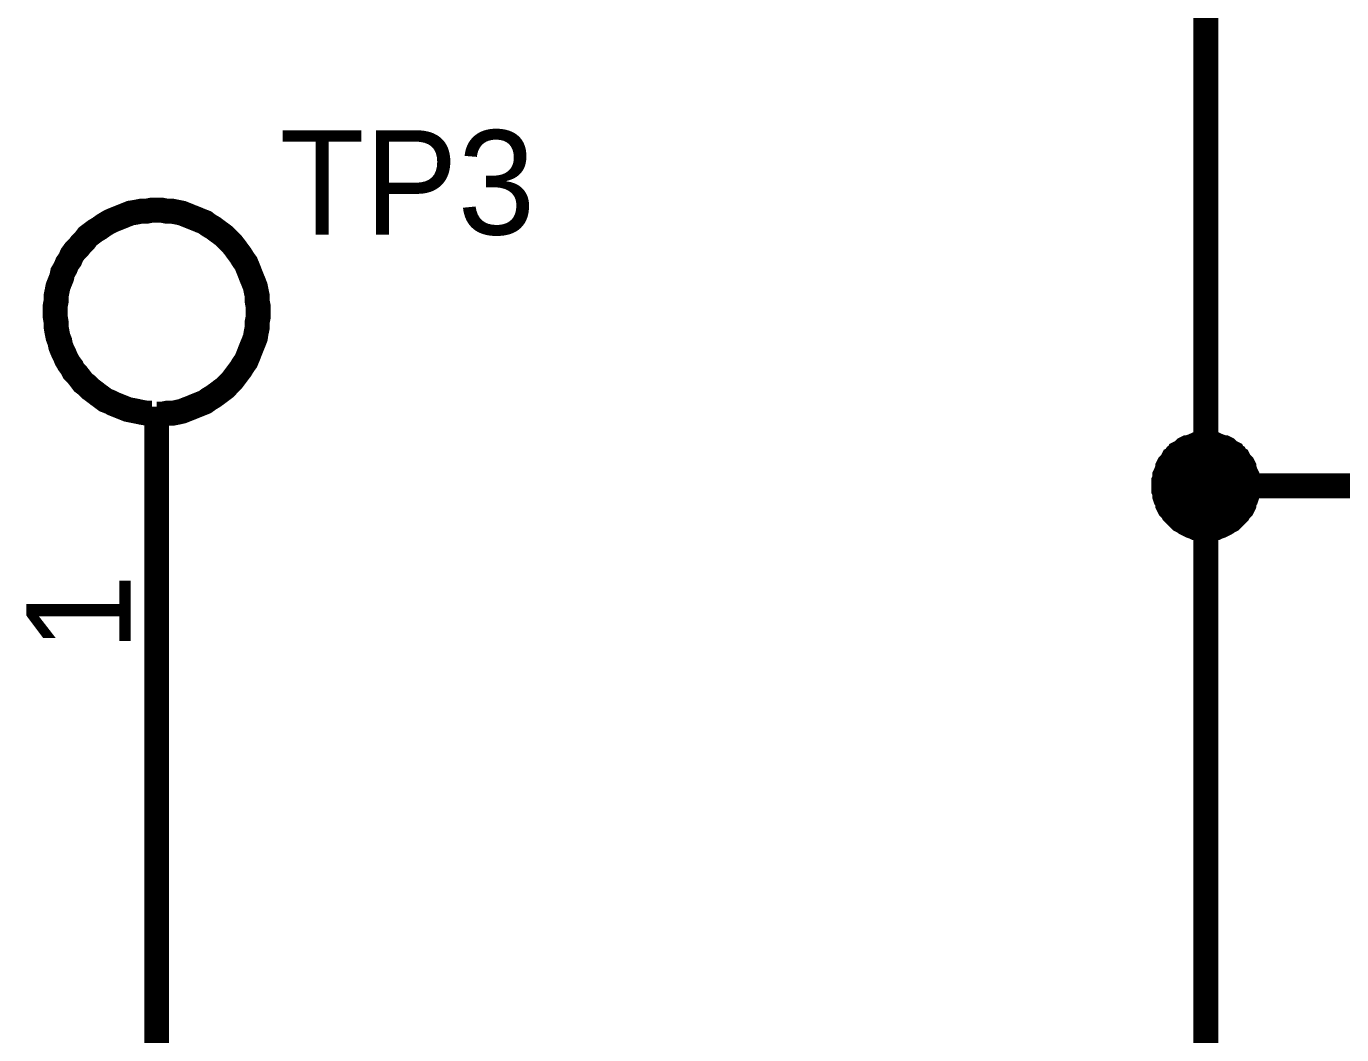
# Model space of a CAD drawing. Header units: millimetres. Extents: x 0 to 800, y 0 to 567.
# Drawn here: x 119.34 to 135.17, y 451.61 to 463.74 of the extents above; entities that cross this region are included whole.
import ezdxf

# ---------------------------------------------------------------- set-up
doc = ezdxf.new("R2010")
doc.units = ezdxf.units.MM
doc.layers.add('Sheet', color=255, linetype='Continuous')

msp = doc.modelspace()

# ---------------------------------------------------------------- linework, layer by layer
at = {"layer": 'Sheet'}
for points, const_width in [([(147.465, 458.122), (147.465, 458.212), (133.533, 458.212), (133.533, 465.827), (133.533, 466.902)], 0.3), ([(120.911, 461.527), (120.844, 461.527), (120.788, 461.515), (120.721, 461.515), (120.665, 461.504), (120.597, 461.493), (120.541, 461.471), (120.485, 461.448), (120.429, 461.426), (120.373, 461.403), (120.329, 461.381), (120.273, 461.347), (120.228, 461.314), (120.172, 461.28), (120.127, 461.247), (120.082, 461.213), (120.049, 461.168), (120.004, 461.123), (119.97, 461.079), (119.925, 461.034), (119.892, 460.989), (119.869, 460.933), (119.836, 460.888), (119.813, 460.832), (119.78, 460.776), (119.769, 460.72), (119.746, 460.664), (119.724, 460.608), (119.713, 460.552), (119.701, 460.496), (119.701, 460.429), (119.69, 460.373), (119.69, 460.306)], 0.3), ([(122.132, 460.306), (122.132, 460.373), (122.121, 460.429), (122.121, 460.496), (122.109, 460.552), (122.098, 460.608), (122.076, 460.664), (122.053, 460.72), (122.031, 460.776), (122.009, 460.832), (121.986, 460.888), (121.953, 460.933), (121.919, 460.989), (121.885, 461.034), (121.852, 461.079), (121.818, 461.123), (121.773, 461.168), (121.729, 461.213), (121.684, 461.247), (121.639, 461.28), (121.594, 461.314), (121.538, 461.347), (121.493, 461.381), (121.437, 461.403), (121.381, 461.426), (121.325, 461.448), (121.269, 461.471), (121.213, 461.493), (121.157, 461.504), (121.101, 461.515), (121.034, 461.515), (120.978, 461.527), (120.911, 461.527)], 0.3), ([(119.69, 460.306), (119.69, 460.25), (119.701, 460.183), (119.701, 460.127), (119.713, 460.059), (119.724, 460.003), (119.746, 459.947), (119.757, 459.891), (119.78, 459.835), (119.802, 459.791), (119.825, 459.735), (119.858, 459.679), (119.892, 459.634), (119.914, 459.589), (119.959, 459.544), (119.993, 459.499), (120.026, 459.455), (120.071, 459.421), (120.116, 459.376), (120.161, 459.343), (120.205, 459.309), (120.25, 459.276), (120.295, 459.242), (120.351, 459.22), (120.396, 459.197), (120.452, 459.175), (120.508, 459.152), (120.564, 459.13), (120.62, 459.119), (120.676, 459.108), (120.732, 459.096), (120.799, 459.085), (120.855, 459.085)], 0.3), ([(120.911, 459.074), (120.978, 459.074), (121.034, 459.085), (121.101, 459.085), (121.157, 459.096), (121.213, 459.108), (121.269, 459.13), (121.325, 459.152), (121.381, 459.175), (121.437, 459.197), (121.493, 459.22), (121.538, 459.253), (121.594, 459.287), (121.639, 459.32), (121.684, 459.354), (121.729, 459.387), (121.773, 459.432), (121.818, 459.477), (121.852, 459.522), (121.885, 459.567), (121.919, 459.611), (121.953, 459.667), (121.986, 459.712), (122.009, 459.768), (122.031, 459.824), (122.053, 459.88), (122.076, 459.936), (122.098, 459.992), (122.109, 460.059), (122.121, 460.115), (122.121, 460.183), (122.132, 460.239), (122.132, 460.306)], 0.3), ([(120.911, 459.164), (120.911, 455.669)], 0.3), ([(133.029, 458.212), (133.029, 458.234), (133.029, 458.268), (133.04, 458.29), (133.04, 458.312), (133.04, 458.335), (133.051, 458.357), (133.063, 458.391), (133.074, 458.413), (133.074, 458.436), (133.085, 458.458), (133.096, 458.469), (133.119, 458.492), (133.13, 458.514), (133.141, 458.536), (133.163, 458.548), (133.175, 458.57), (133.197, 458.581), (133.208, 458.604), (133.231, 458.615), (133.253, 458.626), (133.275, 458.648), (133.287, 458.66), (133.309, 458.671), (133.331, 458.671), (133.354, 458.682), (133.387, 458.693), (133.41, 458.704), (133.432, 458.704), (133.455, 458.704), (133.477, 458.716), (133.511, 458.716), (133.533, 458.716)], 0.3), ([(133.029, 458.212), (133.029, 458.234), (133.029, 458.268), (133.04, 458.29), (133.04, 458.312), (133.04, 458.335), (133.051, 458.357), (133.063, 458.391), (133.074, 458.413), (133.074, 458.436), (133.085, 458.458), (133.096, 458.469), (133.119, 458.492), (133.13, 458.514), (133.141, 458.536), (133.163, 458.548), (133.175, 458.57), (133.197, 458.581), (133.208, 458.604), (133.231, 458.615), (133.253, 458.626), (133.275, 458.648), (133.287, 458.66), (133.309, 458.671), (133.331, 458.671), (133.354, 458.682), (133.387, 458.693), (133.41, 458.704), (133.432, 458.704), (133.455, 458.704), (133.477, 458.716), (133.511, 458.716), (133.533, 458.716)], 0.3), ([(133.029, 458.212), (133.029, 458.234), (133.029, 458.268), (133.04, 458.29), (133.04, 458.312), (133.04, 458.335), (133.051, 458.357), (133.063, 458.391), (133.074, 458.413), (133.074, 458.436), (133.085, 458.458), (133.096, 458.469), (133.119, 458.492), (133.13, 458.514), (133.141, 458.536), (133.163, 458.548), (133.175, 458.57), (133.197, 458.581), (133.208, 458.604), (133.231, 458.615), (133.253, 458.626), (133.275, 458.648), (133.287, 458.66), (133.309, 458.671), (133.331, 458.671), (133.354, 458.682), (133.387, 458.693), (133.41, 458.704), (133.432, 458.704), (133.455, 458.704), (133.477, 458.716), (133.511, 458.716), (133.533, 458.716)], 0.3), ([(133.029, 458.212), (133.029, 458.234), (133.029, 458.268), (133.04, 458.29), (133.04, 458.312), (133.04, 458.335), (133.051, 458.357), (133.063, 458.391), (133.074, 458.413), (133.074, 458.436), (133.085, 458.458), (133.096, 458.469), (133.119, 458.492), (133.13, 458.514), (133.141, 458.536), (133.163, 458.548), (133.175, 458.57), (133.197, 458.581), (133.208, 458.604), (133.231, 458.615), (133.253, 458.626), (133.275, 458.648), (133.287, 458.66), (133.309, 458.671), (133.331, 458.671), (133.354, 458.682), (133.387, 458.693), (133.41, 458.704), (133.432, 458.704), (133.455, 458.704), (133.477, 458.716), (133.511, 458.716), (133.533, 458.716)], 0.3), ([(133.029, 458.212), (133.029, 458.234), (133.029, 458.268), (133.04, 458.29), (133.04, 458.312), (133.04, 458.335), (133.051, 458.357), (133.063, 458.391), (133.074, 458.413), (133.074, 458.436), (133.085, 458.458), (133.096, 458.469), (133.119, 458.492), (133.13, 458.514), (133.141, 458.536), (133.163, 458.548), (133.175, 458.57), (133.197, 458.581), (133.208, 458.604), (133.231, 458.615), (133.253, 458.626), (133.275, 458.648), (133.287, 458.66), (133.309, 458.671), (133.331, 458.671), (133.354, 458.682), (133.387, 458.693), (133.41, 458.704), (133.432, 458.704), (133.455, 458.704), (133.477, 458.716), (133.511, 458.716), (133.533, 458.716)], 0.0991), ([(133.029, 458.212), (133.029, 458.234), (133.029, 458.268), (133.04, 458.29), (133.04, 458.312), (133.04, 458.335), (133.051, 458.357), (133.063, 458.391), (133.074, 458.413), (133.074, 458.436), (133.085, 458.458), (133.096, 458.469), (133.119, 458.492), (133.13, 458.514), (133.141, 458.536), (133.163, 458.548), (133.175, 458.57), (133.197, 458.581), (133.208, 458.604), (133.231, 458.615), (133.253, 458.626), (133.275, 458.648), (133.287, 458.66), (133.309, 458.671), (133.331, 458.671), (133.354, 458.682), (133.387, 458.693), (133.41, 458.704), (133.432, 458.704), (133.455, 458.704), (133.477, 458.716), (133.511, 458.716), (133.533, 458.716)], 0.0991), ([(133.029, 458.212), (133.029, 458.234), (133.029, 458.268), (133.04, 458.29), (133.04, 458.312), (133.04, 458.335), (133.051, 458.357), (133.063, 458.391), (133.074, 458.413), (133.074, 458.436), (133.085, 458.458), (133.096, 458.469), (133.119, 458.492), (133.13, 458.514), (133.141, 458.536), (133.163, 458.548), (133.175, 458.57), (133.197, 458.581), (133.208, 458.604), (133.231, 458.615), (133.253, 458.626), (133.275, 458.648), (133.287, 458.66), (133.309, 458.671), (133.331, 458.671), (133.354, 458.682), (133.387, 458.693), (133.41, 458.704), (133.432, 458.704), (133.455, 458.704), (133.477, 458.716), (133.511, 458.716), (133.533, 458.716)], 0.0991), ([(133.029, 458.212), (133.029, 458.234), (133.029, 458.268), (133.04, 458.29), (133.04, 458.312), (133.04, 458.335), (133.051, 458.357), (133.063, 458.391), (133.074, 458.413), (133.074, 458.436), (133.085, 458.458), (133.096, 458.469), (133.119, 458.492), (133.13, 458.514), (133.141, 458.536), (133.163, 458.548), (133.175, 458.57), (133.197, 458.581), (133.208, 458.604), (133.231, 458.615), (133.253, 458.626), (133.275, 458.648), (133.287, 458.66), (133.309, 458.671), (133.331, 458.671), (133.354, 458.682), (133.387, 458.693), (133.41, 458.704), (133.432, 458.704), (133.455, 458.704), (133.477, 458.716), (133.511, 458.716), (133.533, 458.716)], 0.0991), ([(133.533, 458.716), (133.533, 458.716)], 0.3), ([(133.533, 458.716), (133.555, 458.716), (133.589, 458.716), (133.611, 458.704), (133.634, 458.704), (133.656, 458.704), (133.679, 458.693), (133.712, 458.682), (133.735, 458.671), (133.757, 458.671), (133.779, 458.66), (133.791, 458.648), (133.813, 458.626), (133.835, 458.615), (133.858, 458.604), (133.869, 458.581), (133.891, 458.57), (133.903, 458.548), (133.925, 458.536), (133.936, 458.514), (133.947, 458.492), (133.97, 458.469), (133.981, 458.458), (133.992, 458.436), (133.992, 458.413), (134.003, 458.391), (134.015, 458.357), (134.026, 458.335), (134.026, 458.312), (134.026, 458.29), (134.037, 458.268), (134.037, 458.234), (134.037, 458.212)], 0.3), ([(133.533, 458.716), (133.533, 458.716)], 0.3), ([(133.533, 458.716), (133.555, 458.716), (133.589, 458.716), (133.611, 458.704), (133.634, 458.704), (133.656, 458.704), (133.679, 458.693), (133.712, 458.682), (133.735, 458.671), (133.757, 458.671), (133.779, 458.66), (133.791, 458.648), (133.813, 458.626), (133.835, 458.615), (133.858, 458.604), (133.869, 458.581), (133.891, 458.57), (133.903, 458.548), (133.925, 458.536), (133.936, 458.514), (133.947, 458.492), (133.97, 458.469), (133.981, 458.458), (133.992, 458.436), (133.992, 458.413), (134.003, 458.391), (134.015, 458.357), (134.026, 458.335), (134.026, 458.312), (134.026, 458.29), (134.037, 458.268), (134.037, 458.234), (134.037, 458.212)], 0.3), ([(133.533, 458.716), (133.533, 458.716)], 0.3), ([(133.533, 458.716), (133.555, 458.716), (133.589, 458.716), (133.611, 458.704), (133.634, 458.704), (133.656, 458.704), (133.679, 458.693), (133.712, 458.682), (133.735, 458.671), (133.757, 458.671), (133.779, 458.66), (133.791, 458.648), (133.813, 458.626), (133.835, 458.615), (133.858, 458.604), (133.869, 458.581), (133.891, 458.57), (133.903, 458.548), (133.925, 458.536), (133.936, 458.514), (133.947, 458.492), (133.97, 458.469), (133.981, 458.458), (133.992, 458.436), (133.992, 458.413), (134.003, 458.391), (134.015, 458.357), (134.026, 458.335), (134.026, 458.312), (134.026, 458.29), (134.037, 458.268), (134.037, 458.234), (134.037, 458.212)], 0.3), ([(133.533, 458.716), (133.533, 458.716)], 0.3), ([(133.533, 458.716), (133.555, 458.716), (133.589, 458.716), (133.611, 458.704), (133.634, 458.704), (133.656, 458.704), (133.679, 458.693), (133.712, 458.682), (133.735, 458.671), (133.757, 458.671), (133.779, 458.66), (133.791, 458.648), (133.813, 458.626), (133.835, 458.615), (133.858, 458.604), (133.869, 458.581), (133.891, 458.57), (133.903, 458.548), (133.925, 458.536), (133.936, 458.514), (133.947, 458.492), (133.97, 458.469), (133.981, 458.458), (133.992, 458.436), (133.992, 458.413), (134.003, 458.391), (134.015, 458.357), (134.026, 458.335), (134.026, 458.312), (134.026, 458.29), (134.037, 458.268), (134.037, 458.234), (134.037, 458.212)], 0.3), ([(133.533, 458.716), (133.533, 458.716)], 0.0991), ([(133.533, 458.716), (133.555, 458.716), (133.589, 458.716), (133.611, 458.704), (133.634, 458.704), (133.656, 458.704), (133.679, 458.693), (133.712, 458.682), (133.735, 458.671), (133.757, 458.671), (133.779, 458.66), (133.791, 458.648), (133.813, 458.626), (133.835, 458.615), (133.858, 458.604), (133.869, 458.581), (133.891, 458.57), (133.903, 458.548), (133.925, 458.536), (133.936, 458.514), (133.947, 458.492), (133.97, 458.469), (133.981, 458.458), (133.992, 458.436), (133.992, 458.413), (134.003, 458.391), (134.015, 458.357), (134.026, 458.335), (134.026, 458.312), (134.026, 458.29), (134.037, 458.268), (134.037, 458.234), (134.037, 458.212)], 0.0991), ([(133.533, 458.716), (133.533, 458.716)], 0.0991), ([(133.533, 458.716), (133.555, 458.716), (133.589, 458.716), (133.611, 458.704), (133.634, 458.704), (133.656, 458.704), (133.679, 458.693), (133.712, 458.682), (133.735, 458.671), (133.757, 458.671), (133.779, 458.66), (133.791, 458.648), (133.813, 458.626), (133.835, 458.615), (133.858, 458.604), (133.869, 458.581), (133.891, 458.57), (133.903, 458.548), (133.925, 458.536), (133.936, 458.514), (133.947, 458.492), (133.97, 458.469), (133.981, 458.458), (133.992, 458.436), (133.992, 458.413), (134.003, 458.391), (134.015, 458.357), (134.026, 458.335), (134.026, 458.312), (134.026, 458.29), (134.037, 458.268), (134.037, 458.234), (134.037, 458.212)], 0.0991), ([(133.533, 458.716), (133.533, 458.716)], 0.0991), ([(133.533, 458.716), (133.555, 458.716), (133.589, 458.716), (133.611, 458.704), (133.634, 458.704), (133.656, 458.704), (133.679, 458.693), (133.712, 458.682), (133.735, 458.671), (133.757, 458.671), (133.779, 458.66), (133.791, 458.648), (133.813, 458.626), (133.835, 458.615), (133.858, 458.604), (133.869, 458.581), (133.891, 458.57), (133.903, 458.548), (133.925, 458.536), (133.936, 458.514), (133.947, 458.492), (133.97, 458.469), (133.981, 458.458), (133.992, 458.436), (133.992, 458.413), (134.003, 458.391), (134.015, 458.357), (134.026, 458.335), (134.026, 458.312), (134.026, 458.29), (134.037, 458.268), (134.037, 458.234), (134.037, 458.212)], 0.0991), ([(133.533, 458.716), (133.533, 458.716)], 0.0991), ([(133.533, 458.716), (133.555, 458.716), (133.589, 458.716), (133.611, 458.704), (133.634, 458.704), (133.656, 458.704), (133.679, 458.693), (133.712, 458.682), (133.735, 458.671), (133.757, 458.671), (133.779, 458.66), (133.791, 458.648), (133.813, 458.626), (133.835, 458.615), (133.858, 458.604), (133.869, 458.581), (133.891, 458.57), (133.903, 458.548), (133.925, 458.536), (133.936, 458.514), (133.947, 458.492), (133.97, 458.469), (133.981, 458.458), (133.992, 458.436), (133.992, 458.413), (134.003, 458.391), (134.015, 458.357), (134.026, 458.335), (134.026, 458.312), (134.026, 458.29), (134.037, 458.268), (134.037, 458.234), (134.037, 458.212)], 0.0991), ([(133.533, 457.696), (133.511, 457.696), (133.477, 457.696), (133.455, 457.708), (133.432, 457.708), (133.41, 457.708), (133.387, 457.719), (133.354, 457.73), (133.331, 457.741), (133.309, 457.752), (133.287, 457.764), (133.275, 457.775), (133.253, 457.786), (133.231, 457.797), (133.208, 457.82), (133.197, 457.831), (133.175, 457.853), (133.163, 457.864), (133.141, 457.887), (133.13, 457.909), (133.119, 457.92), (133.096, 457.943), (133.085, 457.965), (133.074, 457.988), (133.074, 458.01), (133.063, 458.032), (133.051, 458.055), (133.04, 458.088), (133.04, 458.111), (133.04, 458.133), (133.029, 458.156), (133.029, 458.189), (133.029, 458.212)], 0.3), ([(133.029, 458.212), (133.029, 458.212)], 0.3), ([(133.533, 457.696), (133.511, 457.696), (133.477, 457.696), (133.455, 457.708), (133.432, 457.708), (133.41, 457.708), (133.387, 457.719), (133.354, 457.73), (133.331, 457.741), (133.309, 457.752), (133.287, 457.764), (133.275, 457.775), (133.253, 457.786), (133.231, 457.797), (133.208, 457.82), (133.197, 457.831), (133.175, 457.853), (133.163, 457.864), (133.141, 457.887), (133.13, 457.909), (133.119, 457.92), (133.096, 457.943), (133.085, 457.965), (133.074, 457.988), (133.074, 458.01), (133.063, 458.032), (133.051, 458.055), (133.04, 458.088), (133.04, 458.111), (133.04, 458.133), (133.029, 458.156), (133.029, 458.189), (133.029, 458.212)], 0.3), ([(133.029, 458.212), (133.029, 458.212)], 0.3), ([(133.533, 457.696), (133.511, 457.696), (133.477, 457.696), (133.455, 457.708), (133.432, 457.708), (133.41, 457.708), (133.387, 457.719), (133.354, 457.73), (133.331, 457.741), (133.309, 457.752), (133.287, 457.764), (133.275, 457.775), (133.253, 457.786), (133.231, 457.797), (133.208, 457.82), (133.197, 457.831), (133.175, 457.853), (133.163, 457.864), (133.141, 457.887), (133.13, 457.909), (133.119, 457.92), (133.096, 457.943), (133.085, 457.965), (133.074, 457.988), (133.074, 458.01), (133.063, 458.032), (133.051, 458.055), (133.04, 458.088), (133.04, 458.111), (133.04, 458.133), (133.029, 458.156), (133.029, 458.189), (133.029, 458.212)], 0.3), ([(133.029, 458.212), (133.029, 458.212)], 0.3), ([(133.533, 457.696), (133.511, 457.696), (133.477, 457.696), (133.455, 457.708), (133.432, 457.708), (133.41, 457.708), (133.387, 457.719), (133.354, 457.73), (133.331, 457.741), (133.309, 457.752), (133.287, 457.764), (133.275, 457.775), (133.253, 457.786), (133.231, 457.797), (133.208, 457.82), (133.197, 457.831), (133.175, 457.853), (133.163, 457.864), (133.141, 457.887), (133.13, 457.909), (133.119, 457.92), (133.096, 457.943), (133.085, 457.965), (133.074, 457.988), (133.074, 458.01), (133.063, 458.032), (133.051, 458.055), (133.04, 458.088), (133.04, 458.111), (133.04, 458.133), (133.029, 458.156), (133.029, 458.189), (133.029, 458.212)], 0.3), ([(133.029, 458.212), (133.029, 458.212)], 0.3), ([(133.611, 443.227), (133.533, 443.294), (133.533, 458.212), (133.354, 458.212)], 0.3), ([(134.037, 458.212), (134.037, 458.189), (134.037, 458.156), (134.026, 458.133), (134.026, 458.111), (134.026, 458.088), (134.015, 458.055), (134.003, 458.032), (133.992, 458.01), (133.992, 457.988), (133.981, 457.965), (133.97, 457.943), (133.947, 457.92), (133.936, 457.909), (133.925, 457.887), (133.903, 457.864), (133.891, 457.853), (133.869, 457.831), (133.858, 457.82), (133.835, 457.797), (133.813, 457.786), (133.791, 457.775), (133.779, 457.764), (133.757, 457.752), (133.735, 457.741), (133.712, 457.73), (133.679, 457.719), (133.656, 457.708), (133.634, 457.708), (133.611, 457.708), (133.589, 457.696), (133.555, 457.696), (133.533, 457.696)], 0.3), ([(134.037, 458.212), (134.037, 458.189), (134.037, 458.156), (134.026, 458.133), (134.026, 458.111), (134.026, 458.088), (134.015, 458.055), (134.003, 458.032), (133.992, 458.01), (133.992, 457.988), (133.981, 457.965), (133.97, 457.943), (133.947, 457.92), (133.936, 457.909), (133.925, 457.887), (133.903, 457.864), (133.891, 457.853), (133.869, 457.831), (133.858, 457.82), (133.835, 457.797), (133.813, 457.786), (133.791, 457.775), (133.779, 457.764), (133.757, 457.752), (133.735, 457.741), (133.712, 457.73), (133.679, 457.719), (133.656, 457.708), (133.634, 457.708), (133.611, 457.708), (133.589, 457.696), (133.555, 457.696), (133.533, 457.696)], 0.3), ([(134.037, 458.212), (134.037, 458.189), (134.037, 458.156), (134.026, 458.133), (134.026, 458.111), (134.026, 458.088), (134.015, 458.055), (134.003, 458.032), (133.992, 458.01), (133.992, 457.988), (133.981, 457.965), (133.97, 457.943), (133.947, 457.92), (133.936, 457.909), (133.925, 457.887), (133.903, 457.864), (133.891, 457.853), (133.869, 457.831), (133.858, 457.82), (133.835, 457.797), (133.813, 457.786), (133.791, 457.775), (133.779, 457.764), (133.757, 457.752), (133.735, 457.741), (133.712, 457.73), (133.679, 457.719), (133.656, 457.708), (133.634, 457.708), (133.611, 457.708), (133.589, 457.696), (133.555, 457.696), (133.533, 457.696)], 0.3), ([(134.037, 458.212), (134.037, 458.189), (134.037, 458.156), (134.026, 458.133), (134.026, 458.111), (134.026, 458.088), (134.015, 458.055), (134.003, 458.032), (133.992, 458.01), (133.992, 457.988), (133.981, 457.965), (133.97, 457.943), (133.947, 457.92), (133.936, 457.909), (133.925, 457.887), (133.903, 457.864), (133.891, 457.853), (133.869, 457.831), (133.858, 457.82), (133.835, 457.797), (133.813, 457.786), (133.791, 457.775), (133.779, 457.764), (133.757, 457.752), (133.735, 457.741), (133.712, 457.73), (133.679, 457.719), (133.656, 457.708), (133.634, 457.708), (133.611, 457.708), (133.589, 457.696), (133.555, 457.696), (133.533, 457.696)], 0.3), ([(134.037, 458.212), (134.037, 458.212), (134.037, 458.212), (134.037, 458.212), (134.037, 458.212), (134.037, 458.212), (134.037, 458.212), (134.037, 458.212), (134.037, 458.212), (134.037, 458.212), (134.037, 458.212), (134.037, 458.212), (134.037, 458.212), (134.037, 458.212), (134.037, 458.212), (134.037, 458.212), (134.037, 458.212), (134.037, 458.212), (134.037, 458.212), (134.037, 458.212), (134.037, 458.212), (134.037, 458.212), (134.037, 458.212), (134.037, 458.212), (134.037, 458.212), (134.037, 458.212), (134.037, 458.212), (134.037, 458.212), (134.037, 458.212), (134.037, 458.212), (134.037, 458.212), (134.037, 458.212), (134.037, 458.212)], 0.3), ([(134.037, 458.212), (134.037, 458.212)], 0.3), ([(134.037, 458.212), (134.037, 458.212), (134.037, 458.212), (134.037, 458.212), (134.037, 458.212), (134.037, 458.212), (134.037, 458.212), (134.037, 458.212), (134.037, 458.212), (134.037, 458.212), (134.037, 458.212), (134.037, 458.212), (134.037, 458.212), (134.037, 458.212), (134.037, 458.212), (134.037, 458.212), (134.037, 458.212), (134.037, 458.212), (134.037, 458.212), (134.037, 458.212), (134.037, 458.212), (134.037, 458.212), (134.037, 458.212), (134.037, 458.212), (134.037, 458.212), (134.037, 458.212), (134.037, 458.212), (134.037, 458.212), (134.037, 458.212), (134.037, 458.212), (134.037, 458.212), (134.037, 458.212), (134.037, 458.212)], 0.3), ([(134.037, 458.212), (134.037, 458.212)], 0.3), ([(134.037, 458.212), (134.037, 458.212), (134.037, 458.212), (134.037, 458.212), (134.037, 458.212), (134.037, 458.212), (134.037, 458.212), (134.037, 458.212), (134.037, 458.212), (134.037, 458.212), (134.037, 458.212), (134.037, 458.212), (134.037, 458.212), (134.037, 458.212), (134.037, 458.212), (134.037, 458.212), (134.037, 458.212), (134.037, 458.212), (134.037, 458.212), (134.037, 458.212), (134.037, 458.212), (134.037, 458.212), (134.037, 458.212), (134.037, 458.212), (134.037, 458.212), (134.037, 458.212), (134.037, 458.212), (134.037, 458.212), (134.037, 458.212), (134.037, 458.212), (134.037, 458.212), (134.037, 458.212), (134.037, 458.212)], 0.3), ([(134.037, 458.212), (134.037, 458.212)], 0.3), ([(134.037, 458.212), (134.037, 458.212), (134.037, 458.212), (134.037, 458.212), (134.037, 458.212), (134.037, 458.212), (134.037, 458.212), (134.037, 458.212), (134.037, 458.212), (134.037, 458.212), (134.037, 458.212), (134.037, 458.212), (134.037, 458.212), (134.037, 458.212), (134.037, 458.212), (134.037, 458.212), (134.037, 458.212), (134.037, 458.212), (134.037, 458.212), (134.037, 458.212), (134.037, 458.212), (134.037, 458.212), (134.037, 458.212), (134.037, 458.212), (134.037, 458.212), (134.037, 458.212), (134.037, 458.212), (134.037, 458.212), (134.037, 458.212), (134.037, 458.212), (134.037, 458.212), (134.037, 458.212), (134.037, 458.212)], 0.3), ([(134.037, 458.212), (134.037, 458.212)], 0.3), ([(133.533, 457.696), (133.511, 457.696), (133.477, 457.696), (133.455, 457.708), (133.432, 457.708), (133.41, 457.708), (133.387, 457.719), (133.354, 457.73), (133.331, 457.741), (133.309, 457.752), (133.287, 457.764), (133.275, 457.775), (133.253, 457.786), (133.231, 457.797), (133.208, 457.82), (133.197, 457.831), (133.175, 457.853), (133.163, 457.864), (133.141, 457.887), (133.13, 457.909), (133.119, 457.92), (133.096, 457.943), (133.085, 457.965), (133.074, 457.988), (133.074, 458.01), (133.063, 458.032), (133.051, 458.055), (133.04, 458.088), (133.04, 458.111), (133.04, 458.133), (133.029, 458.156), (133.029, 458.189), (133.029, 458.212)], 0.0991), ([(133.029, 458.212), (133.029, 458.212)], 0.0991), ([(133.533, 457.696), (133.511, 457.696), (133.477, 457.696), (133.455, 457.708), (133.432, 457.708), (133.41, 457.708), (133.387, 457.719), (133.354, 457.73), (133.331, 457.741), (133.309, 457.752), (133.287, 457.764), (133.275, 457.775), (133.253, 457.786), (133.231, 457.797), (133.208, 457.82), (133.197, 457.831), (133.175, 457.853), (133.163, 457.864), (133.141, 457.887), (133.13, 457.909), (133.119, 457.92), (133.096, 457.943), (133.085, 457.965), (133.074, 457.988), (133.074, 458.01), (133.063, 458.032), (133.051, 458.055), (133.04, 458.088), (133.04, 458.111), (133.04, 458.133), (133.029, 458.156), (133.029, 458.189), (133.029, 458.212)], 0.0991), ([(133.029, 458.212), (133.029, 458.212)], 0.0991), ([(133.533, 457.696), (133.511, 457.696), (133.477, 457.696), (133.455, 457.708), (133.432, 457.708), (133.41, 457.708), (133.387, 457.719), (133.354, 457.73), (133.331, 457.741), (133.309, 457.752), (133.287, 457.764), (133.275, 457.775), (133.253, 457.786), (133.231, 457.797), (133.208, 457.82), (133.197, 457.831), (133.175, 457.853), (133.163, 457.864), (133.141, 457.887), (133.13, 457.909), (133.119, 457.92), (133.096, 457.943), (133.085, 457.965), (133.074, 457.988), (133.074, 458.01), (133.063, 458.032), (133.051, 458.055), (133.04, 458.088), (133.04, 458.111), (133.04, 458.133), (133.029, 458.156), (133.029, 458.189), (133.029, 458.212)], 0.0991), ([(133.029, 458.212), (133.029, 458.212)], 0.0991), ([(133.533, 457.696), (133.511, 457.696), (133.477, 457.696), (133.455, 457.708), (133.432, 457.708), (133.41, 457.708), (133.387, 457.719), (133.354, 457.73), (133.331, 457.741), (133.309, 457.752), (133.287, 457.764), (133.275, 457.775), (133.253, 457.786), (133.231, 457.797), (133.208, 457.82), (133.197, 457.831), (133.175, 457.853), (133.163, 457.864), (133.141, 457.887), (133.13, 457.909), (133.119, 457.92), (133.096, 457.943), (133.085, 457.965), (133.074, 457.988), (133.074, 458.01), (133.063, 458.032), (133.051, 458.055), (133.04, 458.088), (133.04, 458.111), (133.04, 458.133), (133.029, 458.156), (133.029, 458.189), (133.029, 458.212)], 0.0991), ([(133.029, 458.212), (133.029, 458.212)], 0.0991), ([(134.037, 458.212), (134.037, 458.189), (134.037, 458.156), (134.026, 458.133), (134.026, 458.111), (134.026, 458.088), (134.015, 458.055), (134.003, 458.032), (133.992, 458.01), (133.992, 457.988), (133.981, 457.965), (133.97, 457.943), (133.947, 457.92), (133.936, 457.909), (133.925, 457.887), (133.903, 457.864), (133.891, 457.853), (133.869, 457.831), (133.858, 457.82), (133.835, 457.797), (133.813, 457.786), (133.791, 457.775), (133.779, 457.764), (133.757, 457.752), (133.735, 457.741), (133.712, 457.73), (133.679, 457.719), (133.656, 457.708), (133.634, 457.708), (133.611, 457.708), (133.589, 457.696), (133.555, 457.696), (133.533, 457.696)], 0.0991), ([(134.037, 458.212), (134.037, 458.189), (134.037, 458.156), (134.026, 458.133), (134.026, 458.111), (134.026, 458.088), (134.015, 458.055), (134.003, 458.032), (133.992, 458.01), (133.992, 457.988), (133.981, 457.965), (133.97, 457.943), (133.947, 457.92), (133.936, 457.909), (133.925, 457.887), (133.903, 457.864), (133.891, 457.853), (133.869, 457.831), (133.858, 457.82), (133.835, 457.797), (133.813, 457.786), (133.791, 457.775), (133.779, 457.764), (133.757, 457.752), (133.735, 457.741), (133.712, 457.73), (133.679, 457.719), (133.656, 457.708), (133.634, 457.708), (133.611, 457.708), (133.589, 457.696), (133.555, 457.696), (133.533, 457.696)], 0.0991), ([(134.037, 458.212), (134.037, 458.189), (134.037, 458.156), (134.026, 458.133), (134.026, 458.111), (134.026, 458.088), (134.015, 458.055), (134.003, 458.032), (133.992, 458.01), (133.992, 457.988), (133.981, 457.965), (133.97, 457.943), (133.947, 457.92), (133.936, 457.909), (133.925, 457.887), (133.903, 457.864), (133.891, 457.853), (133.869, 457.831), (133.858, 457.82), (133.835, 457.797), (133.813, 457.786), (133.791, 457.775), (133.779, 457.764), (133.757, 457.752), (133.735, 457.741), (133.712, 457.73), (133.679, 457.719), (133.656, 457.708), (133.634, 457.708), (133.611, 457.708), (133.589, 457.696), (133.555, 457.696), (133.533, 457.696)], 0.0991), ([(134.037, 458.212), (134.037, 458.189), (134.037, 458.156), (134.026, 458.133), (134.026, 458.111), (134.026, 458.088), (134.015, 458.055), (134.003, 458.032), (133.992, 458.01), (133.992, 457.988), (133.981, 457.965), (133.97, 457.943), (133.947, 457.92), (133.936, 457.909), (133.925, 457.887), (133.903, 457.864), (133.891, 457.853), (133.869, 457.831), (133.858, 457.82), (133.835, 457.797), (133.813, 457.786), (133.791, 457.775), (133.779, 457.764), (133.757, 457.752), (133.735, 457.741), (133.712, 457.73), (133.679, 457.719), (133.656, 457.708), (133.634, 457.708), (133.611, 457.708), (133.589, 457.696), (133.555, 457.696), (133.533, 457.696)], 0.0991), ([(134.037, 458.212), (134.037, 458.212), (134.037, 458.212), (134.037, 458.212), (134.037, 458.212), (134.037, 458.212), (134.037, 458.212), (134.037, 458.212), (134.037, 458.212), (134.037, 458.212), (134.037, 458.212), (134.037, 458.212), (134.037, 458.212), (134.037, 458.212), (134.037, 458.212), (134.037, 458.212), (134.037, 458.212), (134.037, 458.212), (134.037, 458.212), (134.037, 458.212), (134.037, 458.212), (134.037, 458.212), (134.037, 458.212), (134.037, 458.212), (134.037, 458.212), (134.037, 458.212), (134.037, 458.212), (134.037, 458.212), (134.037, 458.212), (134.037, 458.212), (134.037, 458.212), (134.037, 458.212), (134.037, 458.212)], 0.0991), ([(134.037, 458.212), (134.037, 458.212)], 0.0991), ([(134.037, 458.212), (134.037, 458.212), (134.037, 458.212), (134.037, 458.212), (134.037, 458.212), (134.037, 458.212), (134.037, 458.212), (134.037, 458.212), (134.037, 458.212), (134.037, 458.212), (134.037, 458.212), (134.037, 458.212), (134.037, 458.212), (134.037, 458.212), (134.037, 458.212), (134.037, 458.212), (134.037, 458.212), (134.037, 458.212), (134.037, 458.212), (134.037, 458.212), (134.037, 458.212), (134.037, 458.212), (134.037, 458.212), (134.037, 458.212), (134.037, 458.212), (134.037, 458.212), (134.037, 458.212), (134.037, 458.212), (134.037, 458.212), (134.037, 458.212), (134.037, 458.212), (134.037, 458.212), (134.037, 458.212)], 0.0991), ([(134.037, 458.212), (134.037, 458.212)], 0.0991), ([(134.037, 458.212), (134.037, 458.212), (134.037, 458.212), (134.037, 458.212), (134.037, 458.212), (134.037, 458.212), (134.037, 458.212), (134.037, 458.212), (134.037, 458.212), (134.037, 458.212), (134.037, 458.212), (134.037, 458.212), (134.037, 458.212), (134.037, 458.212), (134.037, 458.212), (134.037, 458.212), (134.037, 458.212), (134.037, 458.212), (134.037, 458.212), (134.037, 458.212), (134.037, 458.212), (134.037, 458.212), (134.037, 458.212), (134.037, 458.212), (134.037, 458.212), (134.037, 458.212), (134.037, 458.212), (134.037, 458.212), (134.037, 458.212), (134.037, 458.212), (134.037, 458.212), (134.037, 458.212), (134.037, 458.212)], 0.0991), ([(134.037, 458.212), (134.037, 458.212)], 0.0991), ([(134.037, 458.212), (134.037, 458.212), (134.037, 458.212), (134.037, 458.212), (134.037, 458.212), (134.037, 458.212), (134.037, 458.212), (134.037, 458.212), (134.037, 458.212), (134.037, 458.212), (134.037, 458.212), (134.037, 458.212), (134.037, 458.212), (134.037, 458.212), (134.037, 458.212), (134.037, 458.212), (134.037, 458.212), (134.037, 458.212), (134.037, 458.212), (134.037, 458.212), (134.037, 458.212), (134.037, 458.212), (134.037, 458.212), (134.037, 458.212), (134.037, 458.212), (134.037, 458.212), (134.037, 458.212), (134.037, 458.212), (134.037, 458.212), (134.037, 458.212), (134.037, 458.212), (134.037, 458.212), (134.037, 458.212)], 0.0991), ([(134.037, 458.212), (134.037, 458.212)], 0.0991), ([(120.911, 450.137), (120.911, 455.669)], 0.3)]:
    msp.add_lwpolyline(points, dxfattribs=dict(at, const_width=const_width))
at = {"layer": 'Sheet', "const_width": 0.508}
msp.add_lwpolyline([(133.274, 458.216, 1), (133.782, 458.216, 1)], format="xyb", close=True, dxfattribs=at)

# ---------------------------------------------------------------- texts
at = {"layer": 'Sheet'}
msp.add_text('TP3', height=1.2543, dxfattribs=at).set_placement((122.389, 461.235))
msp.add_text('1', height=1.254, rotation=90, dxfattribs=at).set_placement((120.597, 456.218))

doc.saveas('drawing.dxf')
